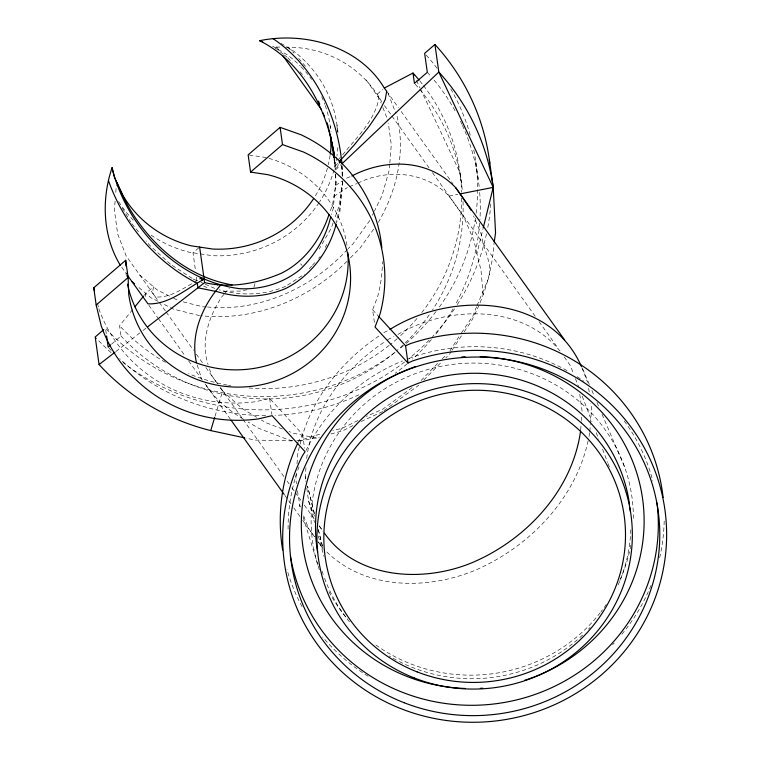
<?xml version="1.0" encoding="UTF-8"?>
<svg xmlns="http://www.w3.org/2000/svg" width="760" height="760" viewBox="0 0 760 760"><rect width="100%" height="100%" fill="white"/><g stroke="black" fill="none" stroke-linecap="round" stroke-linejoin="round"><path stroke-width="0.57" stroke-dasharray="3.8 2.85" d="M115.102 201.172L114.389 210.102L117.705 234.156L126.217 256.034L158.641 301.511M115.795 192.346L116.403 184.784M296.172 474.392L295.801 479.094L296.447 483.759M297.008 463.809L297.939 452.048L299.877 445.217M305.966 467.656L305.244 476.862L305.872 481.441M306.698 458.451C312.616 409.716 345.334 367.46 385.709 341.154M389.737 164.226L389.281 169.983L382.033 195.576L374.395 211.137M389.823 163.077L391.286 144.666L388.284 122.901M580.668 429.837L581.314 421.781M581.4 420.631L581.675 417.183M589.712 432.715L588.458 439.66M589.798 431.537L590.358 424.479M590.453 423.31L591.575 409.203L590.767 403.36M335.464 174.373L335.93 182.505L333.155 208.715L331.388 214.576M342.541 181.232L339.596 209.057L336.034 221.407M342.76 181.678L339.919 211.384L336.423 223.25M464.17 331.816L471.323 321.262C484.158 297.188 492.252 270.636 494.047 243.257M335.673 174.287L336.005 183.017L332.576 204.649L329.773 212.401M342.703 180.737L339.159 205.979L334.571 218.661M145.284 296.476L145.806 293.408L153.53 286.757L152.475 292.885L155.486 296.932C169.357 298.129 181.593 289.341 193.239 282.938M483.123 294.766L480.994 270.056L476.881 253.688L482.904 229.244M300.2 444.077C310.868 398.145 342.959 359.47 381.909 334.02M588.135 440.8C575.282 499.12 529.881 546.317 476.055 569.895C427.509 590.302 364.41 590.14 325.423 550.601M215.032 416.299L222.661 390.982L220.048 387.305M253.887 287.29L255.255 282.739M333.07 222.936L331.198 228.266L319.209 249.052M374.385 322.43L372.609 309.785L377.53 297.017A145.787 141.018 -8 0 0 382.432 261.611M476.577 306.707L472.967 315.865L460.19 334.827M477.005 305.653L488.594 278.255C493.107 263.663 482.952 249.242 481.507 234.906L473.556 215.935M372.362 215.289L373.891 212.182M378.318 222.357C396.71 190.732 405.631 152.864 397.185 116.736L396.359 114.618M325.242 247.418L326.819 244.435M333.972 159.02L335.502 169.917L338.741 164.084M449.891 350.968L458.878 336.756M451.478 351.158L449.625 354.084L445.835 357.817M452.086 350.18L461.577 335.654M98.847 308.76A145.787 141.018 -8 0 0 255.987 401.66L269.658 398.43L302.623 434.425L299.924 438.672A192.1 185.81 -8 0 0 298.357 441.854M369.816 220.476L353.106 243.722L348.175 248.691M373.673 229.149L359.945 248.244L350.189 258.067M111.587 344.128L121.03 336.005L119.576 325.66L132.686 309.538M144.352 295.203L145.806 293.408M223.991 294.329L221.986 296.647C208.914 316.188 200.393 341.553 208.097 364.619M224.656 293.55L229.396 288.059M309.282 268.802L311.628 266.171M312.417 265.287L314.763 262.656M318.687 258.257L320.255 256.5M340.347 157.349L334.637 163.714L334.305 158.261M342.608 154.821C356.544 137.493 374.965 120.602 378.964 97.888L376.599 94.705L382.612 89.537M334.989 166.24L338.285 162.725M421.03 380.57L438.757 362.32M423.795 380.095L441.798 361.731M347.349 249.517C312.322 287.755 259.863 312.103 207.508 306.992M346.93 261.345C309.225 299.307 254.448 321.67 200.725 315.675M442.177 358.919L446.918 354.255M335.502 169.917L341.24 164.483M198.797 247.788L192.993 252.785L195.443 270.199M115.862 351.538L141.968 331.255M142.899 330.534L146.632 327.636M383.971 410.675L418.902 385.13M412.138 387.581L382.745 409.212L366.253 416.413M335.625 185.411L341.82 181.327M333.877 196.45L347.31 187.587M287.508 285.104L304.579 274.084M194.161 282.368L198.864 279.442M383.781 332.642L388.882 330.011M387.6 339.758L393.794 336.556M397.917 334.428C447.573 305.548 521.645 303.373 560.281 351.358M357.998 420.498L342.513 428.174L332.785 430.606M352.934 425.572L342.883 430.758L330.97 433.941M361.114 421.515L383.059 411.397M346.541 178.21L350.816 176.424M349.401 186.713L356.725 183.654M357.77 183.217C387.125 168.52 425.799 171.504 449.027 196.089L463.666 216.429L474.059 240.939L476.881 253.688M296.808 440.714L299.639 440.524L320.568 433.884M299.639 440.524L299.725 441.066L319.342 437.199M285.608 286.33C264.575 295.298 241.005 296.191 219.118 289.769M247.028 289.74L240.511 291.061L222.423 291.27M449.027 196.089L457.89 194.341M279.908 47.034L274.351 47.215L283.48 54.368M292.429 440.904L254.97 440.068L245.888 438.121M285.484 47.262C325.042 46.227 362.52 66.861 381.71 101.716M206.378 306.945L202.958 306.802L183.122 301.863M249.29 155.03L265.401 157.434A111.482 107.835 -8 0 1 347.006 245.565M316.559 438.159L293.408 433.238L289.019 431.547M292.543 440.695L288.353 439.736L259.008 428.469L248.14 421.999M199.557 315.628L173.66 309.177L162.232 303.42M282.425 429.01L265.933 422.683L261.316 419.976M193.116 279.005L200.032 282.007M201.077 282.463L204.202 283.812M205.238 284.269L216.685 289.237M203.594 286.055L207.793 287.878M169.546 296.144L157.32 289.988L139.593 274.882M173.622 298.205L178.714 300.77M158.08 301.33L150.803 297.663L138.843 287.47M280.915 43.329L291.631 49.657A118.341 114.475 -8 0 1 337.012 125.105L338.323 134.416M272.526 46.142L287.46 54.976A111.482 107.835 -8 0 1 300.323 66.015M256.69 417.269L242.126 408.528L222.661 390.982M243.248 419.064C228.332 410.2 214.443 398.61 205.152 383.838M192.156 278.388L172.207 265.401M287.717 47.348L294.044 53.105M284.354 55.043L286.976 57.066M170.392 264.166L149.673 245.29L145.948 240.806M372.609 309.785L378.1 315.79M300.58 263.805L302.091 265.449M298.661 58.425L306.346 67.307M287.85 57.731L292.391 62.985M299.962 71.725L304.513 76.969M131.832 223.754L139.261 232.731M386.688 91.238L398.42 107.635M401.185 111.492L452.931 183.834M384.446 105.545L391.295 115.121M391.979 116.08L428.972 167.78M432.402 172.567L536.275 317.775M539.03 321.623L556.938 346.645M276.555 46.892L279.974 51.68M334.542 158.574L334.723 161.69L336.718 164.474M159.325 302.461L165.49 311.087M166.174 312.047L193.582 350.351M196.317 354.179L202.493 362.795M205.912 367.584L217.559 383.866M220.305 387.695L242.316 418.475M243.01 419.434L284.316 477.175M287.071 481.023L289.132 483.911M291.887 487.758L294.642 491.606M295.327 492.565L300.837 500.27M304.276 505.077L314.602 519.517M319.428 526.253L322.867 531.059M148.865 305.283L157.776 317.737M158.46 318.697L185.184 356.05M188.603 360.838L202.312 379.99M205.048 383.819L230.48 419.368M284.858 495.377L291.051 504.032M293.806 507.88L300 516.543M302.755 520.391L314.459 536.75M318.582 542.517L322.715 548.292L317.955 541.576M564.29 357.01L570.304 365.493L573.714 374.243M366.082 79.885L379.459 98.734L381.159 103.113M319.067 525.616L323.085 531.278M314.555 536.788L308.427 528.153L303.059 514.349M121.666 267.149L126.426 273.856M217.436 383.619L211.565 375.335L209.484 368.904M122.312 208.183L130.644 221.806M416.518 80.541L420.062 88.037M420.565 89.11L459.971 172.634L461.424 182.98M582.644 368.799L589.579 385.044M591.888 390.459L594.206 395.874M596.98 402.373L598.832 406.704M602.062 414.285L624.73 467.362M581.837 367.574L587.613 382.441M575.415 378.623L578.816 387.372M388.094 93.376L395.941 113.553M382.869 107.483L387.97 120.612M306.822 488.319L308.56 500.916L314.507 516.23M297.407 490.77L300.172 506.911M582.207 396.207L591.964 421.619M596.211 432.668L598.756 439.289M602.575 449.236L607.658 462.488M608.086 463.6L609.358 466.916M197.21 364.962L201.77 379.059M299.345 504.792L300.038 507.024M303.145 517.104L318.364 566.38M308.56 500.916L314.555 522.452M318.335 536.056L324.016 556.453M314.336 513.484L307.515 486.02L314.317 513.598M318.326 529.501L322.876 547.817M318.288 529.682L323.114 549.195M97.508 303.24L98.581 307.648M475.75 161.671L478.41 180.633M337.307 129.846L337.63 132.164M342.798 183.017L342.874 183.568M325.223 105.497A111.482 107.835 -8 0 1 330.22 126.046L331.037 131.86M335.93 182.505L336.005 183.017M291.631 49.657L291.735 50.435M302.623 434.425L304.56 448.219M269.658 398.43L271.918 414.513M196.422 277.172L197.286 283.319M106.276 333.697L105.488 328.12A212.677 205.713 -8 0 0 395.371 352.203M588.677 388.17L589.313 392.844M579.766 394.25L582.131 411.426M341.781 165.1L342.456 176.443M341.62 165.832L342.247 176.263M334.723 161.69L335.122 168.568M342.152 165.984L342.532 176.196M337.012 125.105L337.136 128.687M330.22 126.046L330.286 128.136M126.141 272.688L126.302 277.201M664.183 521.056A192.1 185.81 -8 0 1 659.224 559.588M650.931 585.494A192.1 185.81 -8 0 1 620.35 636.082M614.165 643.045A192.1 185.81 -8 0 1 612.569 644.736M368.125 676.239A192.1 185.81 -8 0 1 322.639 636.956M302.043 606.632A192.1 185.81 -8 0 1 286.995 569.553M319.361 569.753A161.225 155.942 -8 0 1 447.953 365.066A161.225 155.942 -8 0 1 633.336 520.591M630.838 545.205A161.225 155.942 -8 0 1 619.428 581.276M606.347 604.409A161.225 155.942 -8 0 1 600.932 611.857M600.219 612.769A161.225 155.942 -8 0 1 375.288 644.603M345.828 616.987A161.225 155.942 -8 0 1 328.766 591.394M630.809 529.758A157.795 152.627 -8 0 1 617.272 586.843M590.092 627.484A157.795 152.627 -8 0 1 588.477 629.204M582.616 635.018A157.795 152.627 -8 0 1 578.255 638.97M577.372 639.739A157.795 152.627 -8 0 1 397.366 660.573M396.321 660.022A157.795 152.627 -8 0 1 389.139 655.956M349.486 621.794A157.795 152.627 -8 0 1 323.969 576.65M323.219 574.475A157.795 152.627 -8 0 1 322.154 571.197M288.097 529.093A185.231 179.17 -8 0 1 299.012 466.877M306.005 450.547A185.231 179.17 -8 0 1 402.477 360.952M409.022 358.406A185.231 179.17 -8 0 1 568.204 371.279M577.125 376.703A185.231 179.17 -8 0 1 583.803 381.244M624.216 420.954A185.231 179.17 -8 0 1 652.859 481.127M330.096 155.373A111.482 107.835 -8 0 1 328.32 164.663M327.446 168.083A111.482 107.835 -8 0 1 314.184 197.752M301.112 66.813A111.482 107.835 -8 0 1 311.638 79.41M321.689 96.767A111.482 107.835 -8 0 1 324.824 104.395M337.81 147.544A118.341 114.475 -8 0 1 336.955 155.781M336.784 156.959A118.341 114.475 -8 0 1 334.372 168.596M334.067 169.736A118.341 114.475 -8 0 1 319.694 201.685M319.067 202.635A118.341 114.475 -8 0 1 212.23 255.655L189.354 252.244A118.341 114.475 -8 0 1 150.718 234.878M133.314 220.2A118.341 114.475 -8 0 1 118.626 201.533M462.412 125.362A212.677 205.713 -8 0 1 479.256 187.682M479.683 192.423A212.677 205.713 -8 0 1 479.921 219.763M479.683 223.24A212.677 205.713 -8 0 1 455.259 304.922M452.969 308.997A212.677 205.713 -8 0 1 435.109 335.074M431.376 339.596A212.677 205.713 -8 0 1 412.528 359.1M407.236 363.755A212.677 205.713 -8 0 1 395.181 373.293M358.919 394.82A212.677 205.713 -8 0 1 275.025 415.359M265.724 415.549A212.677 205.713 -8 0 1 119.653 358.682M111.33 350.474A212.677 205.713 -8 0 1 108.157 347.082M427.31 72.314A212.677 205.713 -8 0 1 431.167 76.646M434.178 80.199A212.677 205.713 -8 0 1 456.219 112.888M460.446 121.153A212.677 205.713 -8 0 1 461.928 124.307M473.784 149.976A212.677 205.713 -8 0 1 476.083 213.465M475.465 218.063A212.677 205.713 -8 0 1 438.824 307.743M436.031 311.505A212.677 205.713 -8 0 1 405.46 344.033M403.674 345.553A212.677 205.713 -8 0 1 399.114 349.296M426.198 55.062A212.677 205.713 -8 0 1 437.285 68.571M450.727 88.872A212.677 205.713 -8 0 1 470.487 136.068M490.779 203.861A226.394 218.984 -8 0 1 487.426 229.273M486.486 233.852A226.394 218.984 -8 0 1 457.073 304.94M454.49 308.892A226.394 218.984 -8 0 1 432.487 336.642M429.21 340.091A226.394 218.984 -8 0 1 408.3 359.091M404.652 361.95A226.394 218.984 -8 0 1 122.92 362.472M111.102 352.668A226.394 218.984 -8 0 1 95.199 336.984M419.834 89.537A195.529 189.126 -8 0 1 462.46 192.175M463.02 201.466A195.529 189.126 -8 0 1 432.554 309.88M429.248 314.773A195.529 189.126 -8 0 1 403.835 344.28M402.971 345.097A195.529 189.126 -8 0 1 396.805 350.635M395.058 352.117A195.529 189.126 -8 0 1 121.03 336.005M415.226 84.255A195.529 189.126 -8 0 1 419.073 88.644M423.51 85.595A195.529 189.126 -8 0 1 461.605 192.289M461.681 198.113A195.529 189.126 -8 0 1 421.496 312.94M417.031 318.421A195.529 189.126 -8 0 1 398.022 337.953M397.128 338.732A195.529 189.126 -8 0 1 390.051 344.688M389.148 345.41A195.529 189.126 -8 0 1 249.194 388.027M230.736 385.757A195.529 189.126 -8 0 1 228.446 385.349M227.306 385.139A195.529 189.126 -8 0 1 188.556 373.673M165.414 362.33A195.529 189.126 -8 0 1 119.576 325.66M419.872 80.997A195.529 189.126 -8 0 1 422.798 84.673M305.805 479.151L305.244 476.862L305.805 479.161"/><path stroke-width="1.14" d="M580.583 430.986C572.432 489.858 527.278 538.555 473.993 561.868C425.087 583.005 357.333 580.079 324.416 533.159M494.209 242.117L495.548 232.94L493.221 187.378L489.345 159.79M483.18 228.114L493.221 187.378A226.394 218.984 -8 0 0 438.815 72.067L434.938 44.479L424.64 53.342L427.31 72.314L414.438 83.391L412.984 73.046L384.322 88.055C359.375 46.388 305.32 31.283 259.606 40.707C302.755 62.13 327.209 109.345 334.352 155.458L334.476 157.538M313.566 198.702A111.482 107.835 -8 0 1 212.667 249.033L191.111 245.803A111.482 107.835 -8 0 1 123.376 196.241L114.332 177.07L112.062 167.732C101.308 199.386 102.695 236.35 120.308 265.231M244.758 437.874L210.729 430.587L214.7 417.392M330.714 216.799C326.078 236.996 314.982 255.189 300.095 269.477C283.319 283.128 262.01 289.636 240.483 288.733L240.207 288.733C177.583 281.209 126.549 227.487 112.062 167.732M336.091 224.371C329.013 251.38 311.011 275.661 285.902 288.401C264.214 297.72 239.827 298.576 217.293 291.688L197.913 287.812L197.286 283.319C155.838 262.305 123.814 224.266 108.442 180.538M328.966 214.624C320.872 239.134 304.646 261.782 281.152 273.344C257.222 283.537 230.27 288.572 204.62 282.615L147.564 326.914M339.273 163.105L341.43 159.22C336.119 112.233 313.053 65.578 273.144 38.732M134.881 306.85L143.621 296.096M220.837 284.981C202.274 305.644 190.057 334.894 196.469 362.748M339.074 161.842L354.483 144.666L368.837 126.796L379.221 111.568L385.253 99.56L386.688 91.238L384.322 88.055M250.562 172.102L282.511 144.59L303.392 151.981A145.787 141.018 -8 0 1 379.952 314.25L375.031 327.028L407.997 363.033L412.661 360.933A192.1 185.81 -8 0 1 666.207 522.186A192.1 185.81 -8 0 1 437.513 719.083A192.1 185.81 -8 0 1 302.347 455.914L305.045 451.668L272.08 415.663L258.409 418.893A145.787 141.018 -8 0 1 101.27 325.992L96.178 305.016L93.755 287.784L125.704 260.272L128.126 277.514L128.725 294.433A111.482 107.835 -8 0 0 239.343 387.106A111.482 107.835 -8 0 0 349.647 292.135A111.482 107.835 -8 0 0 267.824 174.677L250.562 172.102L248.14 154.859L280.088 127.348L300.969 134.739A145.787 141.018 -8 0 1 381.824 247.751M96.178 305.016L128.126 277.514M103.778 329.602L95.199 336.984L99.076 364.572A226.394 218.984 -8 0 0 210.729 430.587M110.732 344.869L108.157 347.082L106.59 335.93M99.076 364.572L114.921 352.26M127.784 275.776L147.963 303.858C168.416 304.731 185.326 289.55 202.302 280.202L204.098 278.939M199.842 278.834L201.789 277.618M389.899 329.479C449.815 291.697 549.309 293.379 581.419 366.51M378.888 316.644L405.574 345.791L410.238 343.691A192.1 185.81 -8 0 1 663.109 497.506M351.889 175.978C385.415 158.308 428.412 158.897 455.686 187.691L564.651 339.995M455.686 187.691L460.104 193.905L493.221 187.378L438.815 72.067L342.066 163.714L341.43 159.22M232.123 284.895C178.875 275.738 136.078 231.714 116.993 182.695M259.606 40.707L262.703 41.809M131.869 281.533L134.482 283.755M282.701 55.489L321.547 109.782M200.317 277.419L202.302 280.202M231.173 420.327L284.173 494.408M460.104 193.905L471.238 210.482M414 75.192L412.984 73.046A195.529 189.126 -8 0 1 419.13 80.094M323.057 112.879L324.311 116.08M326.809 122.493L328.063 125.704M318.516 101.089L319.751 104.31M93.755 287.784L94.553 291.089M328.31 126.834L333.972 152.798L334.238 157.168M405.574 345.791L407.997 363.033M330.837 136.733L333.811 157.852M280.088 127.348L282.511 144.59M217.635 284.354L217.721 284.981M199.623 247.076L204.62 282.615M330.591 136.714L330.97 147.184A111.482 107.835 -8 0 1 330.267 154.204M125.704 260.272L125.903 265.915M282.644 549.993A192.1 185.81 -8 0 1 297.844 442.928M347.814 252.558A111.482 107.835 -8 0 1 252.063 368.704A111.482 107.835 -8 0 1 127.499 284.145M629.954 507.851A157.795 152.627 -8 0 1 630.306 511.29M317.594 552.102A157.795 152.627 -8 0 1 450.024 375.145A157.795 152.627 -8 0 1 629.517 504.44M657.01 502.997A185.231 179.17 -8 0 1 498.864 703.332A185.231 179.17 -8 0 1 290.415 555.94M483.664 356.791A171.513 165.898 -8 0 1 642.846 500.773A171.513 165.898 -8 0 1 524.789 680.247M482.676 688.189A171.513 165.898 -8 0 1 480.349 688.322M465.243 688.465A171.513 165.898 -8 0 1 303.221 548.758A171.513 165.898 -8 0 1 415.188 366.69M461.615 357A171.513 165.898 -8 0 1 465.101 356.782M480.206 356.639A171.513 165.898 -8 0 1 482.514 356.734M434.938 44.479A226.394 218.984 -8 0 1 489.792 163.229M404.092 702.715A185.231 179.17 -8 0 0 658.16 511.033A185.231 179.17 -8 0 0 361.731 395.285A185.231 179.17 -8 0 0 404.092 702.715M414.551 678.072A157.795 152.627 -8 0 0 630.971 514.786A157.795 152.627 -8 0 0 378.461 416.185A157.795 152.627 -8 0 0 414.551 678.072M417.164 671.906A150.936 145.996 -8 0 0 624.178 515.717A150.936 145.996 -8 0 0 382.651 421.41A150.936 145.996 -8 0 0 417.164 671.906"/></g></svg>
